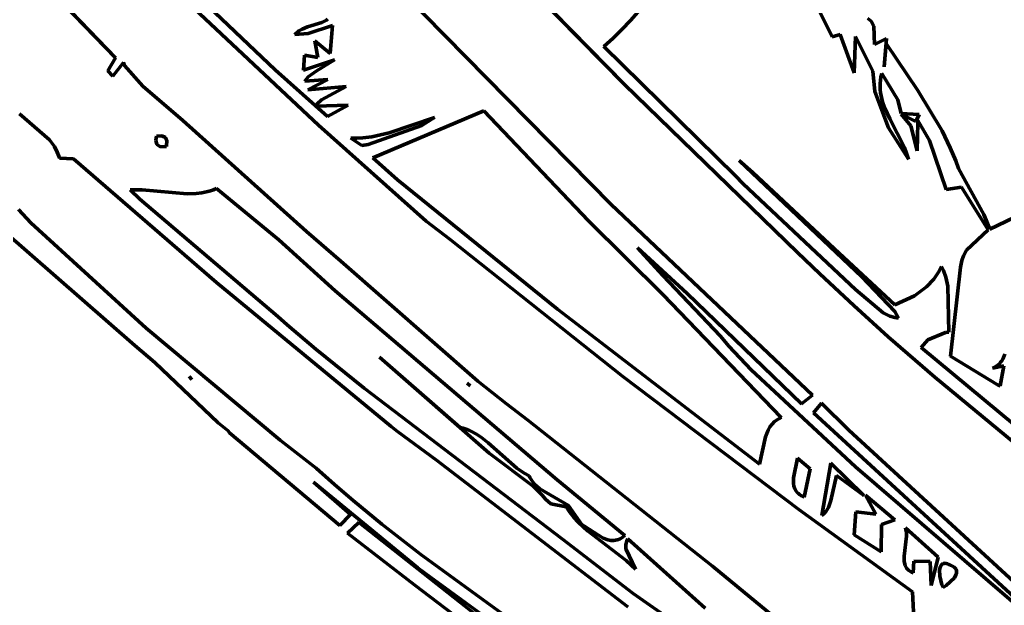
# Model space of a CAD drawing. Header units: millimetres. Extents: x 0 to 11, y 0 to 14.1.
# Drawn here: x 1.368 to 3.529, y 3.093 to 4.378 of the extents above; entities that cross this region are included whole.
import ezdxf

# ---------------------------------------------------------------- set-up
doc = ezdxf.new("R2010")
doc.units = ezdxf.units.MM
doc.layers.add('color#010101ff', color=7, linetype='CONTINUOUS', lineweight=100)
doc.layers.add('color#fefefeff', color=7, linetype='CONTINUOUS', lineweight=100)

msp = doc.modelspace()

# ---------------------------------------------------------------- linework, layer by layer
at = {"layer": 'color#010101ff'}
for p, q in [((1.1818, 4.7074), (1.5782, 4.2937)), ((2.695, 4.2357), (2.4333, 4.5023)), ((2.0233, 4.1465), (1.6932, 4.4569)), ((2.1811, 4.4649), (2.666, 3.9718)), ((1.7463, 4.4413), (1.9284, 4.2673)), ((2.7353, 4.4063), (2.7084, 4.3758)), ((3.1507, 4.34), (3.1241, 4.3947)), ((1.9993, 4.3618), (2.0312, 4.3717)), ((2.0312, 4.3717), (2.0379, 4.3749)), ((2.0379, 4.3749), (2.0409, 4.3768)), ((2.0409, 4.3768), (2.0436, 4.3789)), ((2.7084, 4.3758), (2.6895, 4.3562)), ((3.2293, 4.3806), (3.2363, 4.3744)), ((3.2363, 4.3744), (3.2428, 4.3632)), ((1.9718, 4.3449), (1.9744, 4.3479)), ((2.0011, 4.3471), (1.9718, 4.3449)), ((1.9744, 4.3479), (1.9773, 4.3506)), ((1.9773, 4.3506), (1.9805, 4.353)), ((1.9805, 4.353), (1.9875, 4.3571)), ((1.9875, 4.3571), (1.9993, 4.3618)), ((2.0543, 4.3653), (2.0011, 4.3471)), ((2.0496, 4.3038), (2.0543, 4.3653)), ((2.6895, 4.3562), (2.6701, 4.3372)), ((3.1689, 4.3454), (3.1507, 4.34)), ((3.1996, 4.2613), (3.1689, 4.3454)), ((3.2428, 4.3632), (3.2436, 4.3236)), ((2.0222, 4.2949), (2.0159, 4.3316)), ((2.0159, 4.3316), (2.0496, 4.3038)), ((2.6701, 4.3372), (2.6499, 4.3189)), ((3.2026, 4.341), (3.1996, 4.2613)), ((3.2406, 4.2648), (3.2026, 4.341)), ((3.2436, 4.3236), (3.2702, 4.3364)), ((3.2702, 4.3364), (3.2651, 4.2745)), ((3.2651, 4.2745), (3.2699, 4.3255)), ((3.2699, 4.3255), (3.3392, 4.2223)), ((2.6499, 4.3189), (2.9383, 4.0361)), ((1.5782, 4.2937), (1.561, 4.2652)), ((1.5722, 4.254), (1.5955, 4.284)), ((1.5955, 4.284), (1.5975, 4.277)), ((1.9907, 4.2672), (1.9929, 4.3002)), ((2.0584, 4.2896), (1.9907, 4.2672)), ((1.9929, 4.3002), (2.0222, 4.2949)), ((2.0182, 4.2651), (2.0584, 4.2896)), ((1.561, 4.2652), (1.5722, 4.254)), ((1.5975, 4.277), (1.6378, 4.2318)), ((1.9284, 4.2673), (2.0432, 4.1649)), ((2.0006, 4.2521), (2.0182, 4.2651)), ((3.2446, 4.2199), (3.2406, 4.2648)), ((3.2598, 4.2593), (3.2581, 4.2521)), ((3.295, 4.2019), (3.2598, 4.2593)), ((2.0438, 4.2468), (1.9938, 4.2428)), ((1.9938, 4.2428), (1.9953, 4.2453)), ((1.9953, 4.2453), (2.0006, 4.2521)), ((2, 4.2241), (2.0438, 4.2468)), ((3.0747, 3.8671), (2.695, 4.2357)), ((3.2564, 4.2379), (3.2562, 4.231)), ((3.257, 4.245), (3.2564, 4.2379)), ((3.2581, 4.2521), (3.257, 4.245)), ((1.6378, 4.2318), (1.7257, 4.1562)), ((2.0841, 4.2311), (2, 4.2241)), ((2.0305, 4.202), (2.0841, 4.2311)), ((3.2747, 4.1401), (3.2446, 4.2199)), ((3.2562, 4.231), (3.2565, 4.2242)), ((3.2565, 4.2242), (3.2573, 4.2175)), ((3.2573, 4.2175), (3.2584, 4.2109)), ((3.3392, 4.2223), (3.3923, 4.1336)), ((2.0203, 4.1924), (2.0305, 4.202)), ((3.2584, 4.2109), (3.2599, 4.2043)), ((3.2599, 4.2043), (3.2617, 4.1978)), ((3.2617, 4.1978), (3.2661, 4.185)), ((3.3024, 4.1721), (3.295, 4.2019)), ((1.4332, 4.1137), (1.3676, 4.171)), ((2.0169, 4.1877), (2.0203, 4.1924)), ((2.0889, 4.1899), (2.0169, 4.1877)), ((2.0432, 4.1649), (2.0889, 4.1899)), ((2.3863, 4.1775), (2.1426, 4.0742)), ((2.6165, 3.936), (2.3863, 4.1775)), ((3.2661, 4.185), (3.2776, 4.1599)), ((3.3419, 4.1697), (3.3024, 4.1721)), ((1.7257, 4.1562), (1.997, 3.9132)), ((2.2783, 4.1627), (2.1785, 4.1297)), ((2.2504, 4.1458), (2.2783, 4.1627)), ((3.2776, 4.1599), (3.3096, 4.0974)), ((3.3235, 4.1451), (3.3027, 4.1702)), ((3.3027, 4.1702), (3.3348, 4.1543)), ((3.3348, 4.1543), (3.3419, 4.1697)), ((3.3392, 4.1512), (3.3379, 4.0902)), ((3.3393, 4.1568), (3.3392, 4.1512)), ((3.3647, 4.1125), (3.3393, 4.1568)), ((2.2601, 3.9359), (2.0233, 4.1465)), ((2.1324, 4.104), (2.2504, 4.1458)), ((2.1785, 4.1297), (2.1405, 4.1205)), ((3.3183, 4.0713), (3.2747, 4.1401)), ((3.3379, 4.0902), (3.3235, 4.1451)), ((3.3923, 4.1336), (3.4104, 4.0964)), ((1.4439, 4.0992), (1.4332, 4.1137)), ((1.6682, 4.122), (1.6668, 4.1133)), ((1.6668, 4.1133), (1.6689, 4.1036)), ((1.6801, 4.1227), (1.6682, 4.122)), ((1.6877, 4.1195), (1.6801, 4.1227)), ((1.6911, 4.1122), (1.6877, 4.1195)), ((1.6903, 4.1011), (1.6911, 4.1122)), ((2.0945, 4.1177), (2.1188, 4.1015)), ((2.1079, 4.1174), (2.0945, 4.1177)), ((2.121, 4.1181), (2.1079, 4.1174)), ((2.1405, 4.1205), (2.121, 4.1181)), ((3.4011, 4.005), (3.3647, 4.1125)), ((1.4504, 4.0871), (1.4439, 4.0992)), ((1.4538, 4.0784), (1.4504, 4.0871)), ((1.6689, 4.1036), (1.6766, 4.0988)), ((1.6766, 4.0988), (1.6898, 4.0991)), ((1.6898, 4.0991), (1.6903, 4.1011)), ((2.1188, 4.1015), (2.1324, 4.104)), ((3.3096, 4.0974), (3.3145, 4.0845)), ((3.3145, 4.0845), (3.3183, 4.0713)), ((3.4104, 4.0964), (3.4224, 4.0676)), ((1.4552, 4.0739), (1.4538, 4.0784)), ((1.486, 4.0721), (1.4552, 4.0739)), ((1.7999, 3.801), (1.486, 4.0721)), ((2.1426, 4.0742), (2.1971, 4.0266)), ((3.2164, 3.8136), (2.947, 4.0684)), ((2.947, 4.0684), (2.9768, 4.0427)), ((3.4224, 4.0676), (3.4285, 4.0513)), ((2.9768, 4.0427), (3.156, 3.8748)), ((3.4285, 4.0513), (3.4838, 3.9499)), ((2.1971, 4.0266), (2.5485, 3.7421)), ((2.9383, 4.0361), (2.9555, 4.0177)), ((1.6367, 4.0042), (1.6105, 4.0041)), ((1.6105, 4.0041), (1.6318, 3.9837)), ((1.7353, 3.9958), (1.6367, 4.0042)), ((1.7677, 3.998), (1.7548, 3.9965)), ((1.7805, 4.0006), (1.7677, 3.998)), ((1.7869, 4.0024), (1.7805, 4.0006)), ((1.7932, 4.0045), (1.7869, 4.0024)), ((1.7995, 4.0069), (1.7932, 4.0045)), ((1.9366, 3.8948), (1.7995, 4.0069)), ((2.9555, 4.0177), (3.202, 3.7854)), ((3.4346, 4.0101), (3.4011, 4.005)), ((3.4935, 3.9169), (3.4346, 4.0101)), ((3.4973, 3.9178), (3.6894, 4.0117)), ((1.6318, 3.9837), (1.9347, 3.7261)), ((1.7548, 3.9965), (1.7353, 3.9958)), ((1.3653, 3.9608), (1.3923, 3.9318)), ((2.666, 3.9718), (3.1082, 3.5536)), ((2.3125, 3.8956), (2.2601, 3.9359)), ((2.7794, 3.7749), (2.6165, 3.936)), ((3.4838, 3.9499), (3.4973, 3.9178)), ((1.6206, 3.663), (1.3314, 3.9152)), ((1.3923, 3.9318), (1.6453, 3.701)), ((1.997, 3.9132), (2.0724, 3.8477)), ((3.4461, 3.8719), (3.4935, 3.9169)), ((2.0605, 3.783), (1.9366, 3.8948)), ((2.6916, 3.5947), (2.3125, 3.8956)), ((2.8325, 3.7768), (2.7238, 3.8771)), ((2.7238, 3.8771), (2.7797, 3.8164)), ((3.156, 3.8748), (3.2889, 3.7519)), ((3.439, 3.8594), (3.4461, 3.8719)), ((2.0724, 3.8477), (2.3731, 3.5842)), ((3.1237, 3.8199), (3.0747, 3.8671)), ((3.4332, 3.8383), (3.4353, 3.8493)), ((3.4353, 3.8493), (3.439, 3.8594)), ((3.3848, 3.8236), (3.3912, 3.8364)), ((3.3912, 3.8364), (3.3956, 3.827)), ((3.3956, 3.827), (3.4007, 3.8127)), ((3.4107, 3.6393), (3.4328, 3.8344)), ((3.4328, 3.8344), (3.4332, 3.8383)), ((2.7797, 3.8164), (2.9057, 3.683)), ((3.1983, 3.7503), (3.1237, 3.8199)), ((3.2888, 3.7376), (3.2164, 3.8136)), ((3.358, 3.7914), (3.3741, 3.8082)), ((3.3741, 3.8082), (3.3848, 3.8236)), ((3.4007, 3.8127), (3.4052, 3.7931)), ((2.1831, 3.4846), (1.7999, 3.801)), ((2.5472, 3.3682), (2.0605, 3.783)), ((3.202, 3.7854), (3.2631, 3.7341)), ((3.3314, 3.772), (3.358, 3.7914)), ((3.4052, 3.7931), (3.4072, 3.692)), ((3.0392, 3.5044), (2.7794, 3.7749)), ((3.0835, 3.5346), (2.8325, 3.7768)), ((3.2889, 3.7519), (3.3314, 3.772)), ((2.5485, 3.7421), (2.9914, 3.4023)), ((3.274, 3.682), (3.1983, 3.7503)), ((1.9347, 3.7261), (1.9552, 3.708)), ((3.2631, 3.7341), (3.2773, 3.7273)), ((3.2773, 3.7273), (3.2888, 3.7239)), ((3.297, 3.7226), (3.2888, 3.7376)), ((3.2888, 3.7239), (3.297, 3.7226)), ((1.6453, 3.701), (1.9392, 3.4549)), ((1.9552, 3.708), (2.0177, 3.6548)), ((2.9057, 3.683), (2.9243, 3.6614)), ((3.3767, 3.5929), (3.274, 3.682)), ((3.361, 3.6754), (3.3462, 3.6581)), ((3.3995, 3.691), (3.361, 3.6754)), ((3.4072, 3.692), (3.3995, 3.691)), ((1.6644, 3.6257), (1.6206, 3.663)), ((2.0177, 3.6548), (2.124, 3.5689)), ((2.9243, 3.6614), (2.973, 3.6095)), ((3.3462, 3.6581), (3.6351, 3.4185)), ((2.3979, 3.4265), (2.1574, 3.6373)), ((2.1574, 3.6373), (2.3349, 3.483)), ((3.5153, 3.5757), (3.4107, 3.6393)), ((3.5254, 3.6325), (3.5233, 3.629)), ((3.5272, 3.6361), (3.5254, 3.6325)), ((3.5301, 3.6438), (3.5272, 3.6361)), ((1.8032, 3.4932), (1.6644, 3.6257)), ((2.973, 3.6095), (3.2022, 3.3962)), ((3.503, 3.6132), (3.5276, 3.6182)), ((3.5073, 3.6152), (3.503, 3.6132)), ((3.5113, 3.6175), (3.5073, 3.6152)), ((3.5148, 3.62), (3.5113, 3.6175)), ((3.518, 3.6228), (3.5148, 3.62)), ((3.5208, 3.6258), (3.518, 3.6228)), ((3.5276, 3.6182), (3.5195, 3.5743)), ((3.5233, 3.629), (3.5208, 3.6258)), ((1.7396, 3.5947), (1.7453, 3.5883)), ((1.7453, 3.5883), (1.7396, 3.5947)), ((3.0779, 3.303), (2.6916, 3.5947)), ((3.6126, 3.398), (3.3767, 3.5929)), ((2.124, 3.5689), (2.5589, 3.2375)), ((2.3501, 3.5802), (2.3565, 3.5744)), ((2.3565, 3.5744), (2.3501, 3.5802)), ((2.3731, 3.5842), (2.436, 3.5349)), ((3.5195, 3.5743), (3.5153, 3.5757)), ((3.1082, 3.5536), (3.0835, 3.5346)), ((2.436, 3.5349), (2.4832, 3.4986)), ((3.1098, 3.5153), (3.1278, 3.5364)), ((3.1278, 3.5364), (3.1879, 3.4769)), ((3.0313, 3.5004), (3.0351, 3.5025)), ((3.0351, 3.5025), (3.0392, 3.5044)), ((3.7778, 2.9013), (3.1098, 3.5153)), ((1.8256, 3.4751), (1.8032, 3.4932)), ((2.1973, 3.4739), (2.1831, 3.4846)), ((2.3349, 3.483), (2.3413, 3.4813)), ((2.3413, 3.4813), (2.3475, 3.4791)), ((2.4832, 3.4986), (2.8884, 3.1785)), ((3.0105, 3.4771), (3.0143, 3.4839)), ((3.0143, 3.4839), (3.019, 3.49)), ((3.019, 3.49), (3.0246, 3.4956)), ((3.0246, 3.4956), (3.0278, 3.4981)), ((3.0278, 3.4981), (3.0313, 3.5004)), ((1.8286, 3.4709), (1.8256, 3.4751)), ((2.0703, 3.2675), (1.8286, 3.4709)), ((2.2827, 3.4114), (2.1973, 3.4739)), ((2.3475, 3.4791), (2.3535, 3.4767)), ((2.3535, 3.4767), (2.3593, 3.4741)), ((2.3593, 3.4741), (2.3705, 3.4679)), ((2.3705, 3.4679), (2.3811, 3.461)), ((2.3811, 3.461), (2.3962, 3.4493)), ((2.9914, 3.4023), (3.0048, 3.4623)), ((3.0048, 3.4623), (3.0105, 3.4771)), ((3.1879, 3.4769), (3.577, 3.1193)), ((1.9392, 3.4549), (2.0184, 3.3938)), ((2.3962, 3.4493), (2.459, 3.3937)), ((2.4956, 3.3534), (2.3979, 3.4265)), ((3.0749, 3.4157), (3.0659, 3.3725)), ((3.1029, 3.3921), (3.0749, 3.4157)), ((2.0184, 3.3938), (2.0589, 3.3578)), ((2.7029, 3.0894), (2.2827, 3.4114)), ((2.459, 3.3937), (2.4748, 3.3828)), ((3.1479, 3.4044), (3.1283, 3.29)), ((3.2205, 3.3336), (3.1479, 3.4044)), ((3.2022, 3.3962), (3.7778, 2.9013)), ((2.4748, 3.3828), (2.486, 3.3766)), ((2.486, 3.3766), (2.4877, 3.373)), ((2.4877, 3.373), (2.4916, 3.3664)), ((3.0659, 3.3725), (3.0659, 3.3598)), ((3.0896, 3.3302), (3.1029, 3.3921)), ((3.1484, 3.3224), (3.1604, 3.3774)), ((3.1604, 3.3774), (3.2205, 3.3336)), ((2.242, 3.1748), (2.0125, 3.3631)), ((2.0125, 3.3631), (2.0937, 3.2915)), ((2.0589, 3.3578), (2.1, 3.3225)), ((2.4916, 3.3664), (2.4986, 3.3577)), ((2.5151, 3.3338), (2.4956, 3.3534)), ((2.4986, 3.3577), (2.5097, 3.3479)), ((2.6958, 3.2457), (2.5472, 3.3682)), ((3.0659, 3.3598), (3.0671, 3.3538)), ((3.0671, 3.3538), (3.0692, 3.3481)), ((2.5097, 3.3479), (2.5722, 3.3113)), ((2.5221, 3.3252), (2.5151, 3.3338)), ((3.0692, 3.3481), (3.0724, 3.3429)), ((3.0724, 3.3429), (3.0744, 3.3404)), ((3.0744, 3.3404), (3.0768, 3.3381)), ((3.0768, 3.3381), (3.0794, 3.3359)), ((3.0794, 3.3359), (3.0824, 3.3338)), ((3.0824, 3.3338), (3.0858, 3.3319)), ((3.0858, 3.3319), (3.0896, 3.3302)), ((3.2244, 3.3341), (3.2469, 3.2924)), ((3.2883, 3.28), (3.2244, 3.3341)), ((2.1, 3.3225), (2.1627, 3.2708)), ((2.5338, 3.3155), (2.5221, 3.3252)), ((2.5672, 3.3084), (2.5338, 3.3155)), ((2.5751, 3.2965), (2.5672, 3.3084)), ((2.5722, 3.3113), (2.6016, 3.2701)), ((3.1378, 3.2991), (3.1429, 3.3072)), ((3.1429, 3.3072), (3.1484, 3.3224)), ((2.0937, 3.2915), (2.0703, 3.2675)), ((2.5839, 3.2854), (2.5751, 3.2965)), ((2.5934, 3.275), (2.5839, 3.2854)), ((3.3274, 3.1223), (3.0779, 3.303)), ((3.1283, 3.29), (3.1335, 3.2943)), ((3.1335, 3.2943), (3.1378, 3.2991)), ((3.203, 3.2978), (3.1992, 3.2475)), ((3.2469, 3.2924), (3.203, 3.2978)), ((2.0875, 3.2512), (2.1119, 3.2744)), ((2.1119, 3.2744), (2.3721, 3.0693)), ((2.1627, 3.2708), (2.2479, 3.204)), ((2.614, 3.2559), (2.5934, 3.275)), ((2.6016, 3.2701), (2.6073, 3.2662)), ((2.6073, 3.2662), (2.6484, 3.2398)), ((3.2583, 3.2097), (3.259, 3.27)), ((3.259, 3.27), (3.2883, 3.28)), ((2.2349, 3.1368), (2.0875, 3.2512)), ((2.6989, 3.1912), (2.614, 3.2559)), ((2.6891, 3.2407), (2.6924, 3.2429)), ((2.6924, 3.2429), (2.6958, 3.2457)), ((3.1992, 3.2475), (3.2583, 3.2097)), ((3.314, 3.2446), (3.3089, 3.2007)), ((3.312, 3.2624), (3.3129, 3.2591)), ((3.3835, 3.1983), (3.312, 3.2624)), ((3.3129, 3.2591), (3.3139, 3.2521)), ((3.3139, 3.2521), (3.314, 3.2446)), ((2.5589, 3.2375), (2.7143, 3.1187)), ((2.6484, 3.2398), (2.6585, 3.2363)), ((2.6585, 3.2363), (2.6653, 3.2351)), ((2.6653, 3.2351), (2.6721, 3.235)), ((2.6721, 3.235), (2.6755, 3.2354)), ((2.6755, 3.2354), (2.6789, 3.2362)), ((2.6789, 3.2362), (2.6823, 3.2373)), ((2.6823, 3.2373), (2.6857, 3.2388)), ((2.6857, 3.2388), (2.6891, 3.2407)), ((2.7001, 3.2331), (2.6982, 3.2258)), ((2.6982, 3.2258), (2.6982, 3.2162)), ((2.7023, 3.2382), (2.7001, 3.2331)), ((2.8722, 3.0861), (2.7023, 3.2382)), ((2.2479, 3.204), (2.6428, 2.9178)), ((2.6982, 3.2162), (2.7196, 3.1719)), ((3.3089, 3.2007), (3.309, 3.1897)), ((2.7196, 3.1719), (2.6989, 3.1912)), ((2.8884, 3.1785), (3.2305, 2.8972)), ((3.309, 3.1897), (3.3102, 3.183)), ((3.3102, 3.183), (3.3112, 3.1799)), ((3.3112, 3.1799), (3.3125, 3.1769)), ((3.3125, 3.1769), (3.3142, 3.1742)), ((3.3287, 3.164), (3.3306, 3.1898)), ((3.3306, 3.1898), (3.3663, 3.1884)), ((3.3663, 3.1884), (3.368, 3.1364)), ((3.368, 3.1364), (3.3835, 3.1983)), ((3.3894, 3.1792), (3.3878, 3.1752)), ((3.3904, 3.1809), (3.3894, 3.1792)), ((3.3917, 3.1823), (3.3904, 3.1809)), ((3.3932, 3.1834), (3.3917, 3.1823)), ((3.3949, 3.1842), (3.3932, 3.1834)), ((3.3969, 3.1846), (3.3949, 3.1842)), ((3.3991, 3.1847), (3.3969, 3.1846)), ((3.4015, 3.1843), (3.3991, 3.1847)), ((3.4043, 3.1836), (3.4015, 3.1843)), ((3.4072, 3.1824), (3.4043, 3.1836)), ((3.4105, 3.1807), (3.4072, 3.1824)), ((3.4138, 3.1792), (3.4105, 3.1807)), ((3.4165, 3.1777), (3.4138, 3.1792)), ((3.4189, 3.1761), (3.4165, 3.1777)), ((2.2696, 3.1544), (2.242, 3.1748)), ((3.3142, 3.1742), (3.3162, 3.1717)), ((3.3162, 3.1717), (3.3187, 3.1694)), ((3.3187, 3.1694), (3.3215, 3.1673)), ((3.3215, 3.1673), (3.3249, 3.1655)), ((3.3249, 3.1655), (3.3287, 3.164)), ((3.3878, 3.1752), (3.3869, 3.1704)), ((3.3869, 3.1704), (3.3872, 3.1564)), ((3.3872, 3.1564), (3.3918, 3.1373)), ((3.4207, 3.1744), (3.4189, 3.1761)), ((3.4193, 3.1532), (3.4228, 3.1592)), ((3.4222, 3.1727), (3.4207, 3.1744)), ((3.4233, 3.1709), (3.4222, 3.1727)), ((3.4228, 3.1592), (3.4241, 3.1632)), ((3.424, 3.169), (3.4233, 3.1709)), ((3.4243, 3.1671), (3.424, 3.169)), ((3.4241, 3.1632), (3.4243, 3.1671)), ((2.6241, 2.8424), (2.2349, 3.1368)), ((2.6389, 2.8856), (2.2696, 3.1544)), ((3.3918, 3.1373), (3.3945, 3.1313)), ((3.3945, 3.1313), (3.4009, 3.1358)), ((3.4009, 3.1358), (3.4193, 3.1532)), ((2.7143, 3.1187), (2.8042, 3.0554)), ((3.3436, 2.8133), (3.3274, 3.1223))]:
    msp.add_line(p, q, dxfattribs=at)
at = {"layer": 'color#fefefeff'}
for p, q in [((1.5782, 4.2937), (1.1818, 4.7074)), ((2.4333, 4.5023), (2.695, 4.2357)), ((1.6932, 4.4569), (2.0233, 4.1465)), ((2.666, 3.9718), (2.1811, 4.4649)), ((1.9284, 4.2673), (1.7463, 4.4413)), ((2.7084, 4.3758), (2.7353, 4.4063)), ((3.1241, 4.3947), (3.1507, 4.34)), ((2.0312, 4.3717), (1.9993, 4.3618)), ((2.0379, 4.3749), (2.0312, 4.3717)), ((2.0409, 4.3768), (2.0379, 4.3749)), ((2.0436, 4.3789), (2.0409, 4.3768)), ((2.6895, 4.3562), (2.7084, 4.3758)), ((3.2363, 4.3744), (3.2293, 4.3806)), ((3.2428, 4.3632), (3.2363, 4.3744)), ((1.9744, 4.3479), (1.9718, 4.3449)), ((1.9718, 4.3449), (2.0011, 4.3471)), ((1.9773, 4.3506), (1.9744, 4.3479)), ((1.9805, 4.353), (1.9773, 4.3506)), ((1.9875, 4.3571), (1.9805, 4.353)), ((1.9993, 4.3618), (1.9875, 4.3571)), ((2.0011, 4.3471), (2.0543, 4.3653)), ((2.0543, 4.3653), (2.0496, 4.3038)), ((2.6701, 4.3372), (2.6895, 4.3562)), ((3.1507, 4.34), (3.1689, 4.3454)), ((3.1689, 4.3454), (3.1996, 4.2613)), ((3.2436, 4.3236), (3.2428, 4.3632)), ((2.0496, 4.3038), (2.0159, 4.3316)), ((2.0159, 4.3316), (2.0222, 4.2949)), ((2.6499, 4.3189), (2.6701, 4.3372)), ((3.1996, 4.2613), (3.2026, 4.341)), ((3.2026, 4.341), (3.2406, 4.2648)), ((3.2702, 4.3364), (3.2436, 4.3236)), ((3.2651, 4.2745), (3.2702, 4.3364)), ((3.2699, 4.3255), (3.2651, 4.2745)), ((3.3392, 4.2223), (3.2699, 4.3255)), ((2.9383, 4.0361), (2.6499, 4.3189)), ((1.561, 4.2652), (1.5782, 4.2937)), ((1.5955, 4.284), (1.5722, 4.254)), ((1.5975, 4.277), (1.5955, 4.284)), ((1.9929, 4.3002), (1.9907, 4.2672)), ((1.9907, 4.2672), (2.0584, 4.2896)), ((2.0222, 4.2949), (1.9929, 4.3002)), ((2.0584, 4.2896), (2.0182, 4.2651)), ((1.5722, 4.254), (1.561, 4.2652)), ((1.6378, 4.2318), (1.5975, 4.277)), ((2.0432, 4.1649), (1.9284, 4.2673)), ((2.0182, 4.2651), (2.0006, 4.2521)), ((3.2406, 4.2648), (3.2446, 4.2199)), ((3.2581, 4.2521), (3.2598, 4.2593)), ((3.2598, 4.2593), (3.295, 4.2019)), ((1.9938, 4.2428), (2.0438, 4.2468)), ((1.9953, 4.2453), (1.9938, 4.2428)), ((2.0006, 4.2521), (1.9953, 4.2453)), ((2.0438, 4.2468), (2, 4.2241)), ((2.695, 4.2357), (3.0747, 3.8671)), ((3.2562, 4.231), (3.2564, 4.2379)), ((3.2564, 4.2379), (3.257, 4.245)), ((3.257, 4.245), (3.2581, 4.2521)), ((1.7257, 4.1562), (1.6378, 4.2318)), ((2, 4.2241), (2.0841, 4.2311)), ((2.0841, 4.2311), (2.0305, 4.202)), ((3.2446, 4.2199), (3.2747, 4.1401)), ((3.2565, 4.2242), (3.2562, 4.231)), ((3.2573, 4.2175), (3.2565, 4.2242)), ((3.2584, 4.2109), (3.2573, 4.2175)), ((3.3923, 4.1336), (3.3392, 4.2223)), ((2.0305, 4.202), (2.0203, 4.1924)), ((3.2599, 4.2043), (3.2584, 4.2109)), ((3.2617, 4.1978), (3.2599, 4.2043)), ((3.2661, 4.185), (3.2617, 4.1978)), ((3.295, 4.2019), (3.3024, 4.1721)), ((1.3676, 4.171), (1.4332, 4.1137)), ((2.0203, 4.1924), (2.0169, 4.1877)), ((2.0169, 4.1877), (2.0889, 4.1899)), ((2.0889, 4.1899), (2.0432, 4.1649)), ((2.1426, 4.0742), (2.3863, 4.1775)), ((2.3863, 4.1775), (2.6165, 3.936)), ((3.2776, 4.1599), (3.2661, 4.185)), ((3.3024, 4.1721), (3.3419, 4.1697)), ((1.997, 3.9132), (1.7257, 4.1562)), ((2.1785, 4.1297), (2.2783, 4.1627)), ((2.2783, 4.1627), (2.2504, 4.1458)), ((3.3096, 4.0974), (3.2776, 4.1599)), ((3.3348, 4.1543), (3.3027, 4.1702)), ((3.3027, 4.1702), (3.3235, 4.1451)), ((3.3419, 4.1697), (3.3348, 4.1543)), ((3.3379, 4.0902), (3.3392, 4.1512)), ((3.3392, 4.1512), (3.3393, 4.1568)), ((3.3393, 4.1568), (3.3647, 4.1125)), ((2.0233, 4.1465), (2.2601, 3.9359)), ((2.2504, 4.1458), (2.1324, 4.104)), ((2.1405, 4.1205), (2.1785, 4.1297)), ((3.2747, 4.1401), (3.3183, 4.0713)), ((3.3235, 4.1451), (3.3379, 4.0902)), ((3.4104, 4.0964), (3.3923, 4.1336)), ((1.4332, 4.1137), (1.4439, 4.0992)), ((1.6668, 4.1133), (1.6682, 4.122)), ((1.6689, 4.1036), (1.6668, 4.1133)), ((1.6682, 4.122), (1.6801, 4.1227)), ((1.6801, 4.1227), (1.6877, 4.1195)), ((1.6877, 4.1195), (1.6911, 4.1122)), ((1.6911, 4.1122), (1.6903, 4.1011)), ((2.0945, 4.1177), (2.1079, 4.1174)), ((2.1188, 4.1015), (2.0945, 4.1177)), ((2.1079, 4.1174), (2.121, 4.1181)), ((2.121, 4.1181), (2.1405, 4.1205)), ((3.3647, 4.1125), (3.4011, 4.005)), ((1.4439, 4.0992), (1.4504, 4.0871)), ((1.4504, 4.0871), (1.4538, 4.0784)), ((1.6766, 4.0988), (1.6689, 4.1036)), ((1.6898, 4.0991), (1.6766, 4.0988)), ((1.6903, 4.1011), (1.6898, 4.0991)), ((2.1324, 4.104), (2.1188, 4.1015)), ((3.3145, 4.0845), (3.3096, 4.0974)), ((3.3183, 4.0713), (3.3145, 4.0845)), ((3.4224, 4.0676), (3.4104, 4.0964)), ((1.4538, 4.0784), (1.4552, 4.0739)), ((1.4552, 4.0739), (1.486, 4.0721)), ((1.486, 4.0721), (1.7999, 3.801)), ((2.1971, 4.0266), (2.1426, 4.0742)), ((2.9768, 4.0427), (2.947, 4.0684)), ((2.947, 4.0684), (3.2164, 3.8136)), ((3.4285, 4.0513), (3.4224, 4.0676)), ((3.156, 3.8748), (2.9768, 4.0427)), ((3.4838, 3.9499), (3.4285, 4.0513)), ((2.5485, 3.7421), (2.1971, 4.0266)), ((2.9555, 4.0177), (2.9383, 4.0361)), ((1.6105, 4.0041), (1.6367, 4.0042)), ((1.6318, 3.9837), (1.6105, 4.0041)), ((1.6367, 4.0042), (1.7353, 3.9958)), ((1.7548, 3.9965), (1.7677, 3.998)), ((1.7677, 3.998), (1.7805, 4.0006)), ((1.7805, 4.0006), (1.7869, 4.0024)), ((1.7869, 4.0024), (1.7932, 4.0045)), ((1.7932, 4.0045), (1.7995, 4.0069)), ((1.7995, 4.0069), (1.9366, 3.8948)), ((3.202, 3.7854), (2.9555, 4.0177)), ((3.4011, 4.005), (3.4346, 4.0101)), ((3.4346, 4.0101), (3.4935, 3.9169)), ((3.6894, 4.0117), (3.4973, 3.9178)), ((1.9347, 3.7261), (1.6318, 3.9837)), ((1.7353, 3.9958), (1.7548, 3.9965)), ((1.3923, 3.9318), (1.3653, 3.9608)), ((3.1082, 3.5536), (2.666, 3.9718)), ((2.2601, 3.9359), (2.3125, 3.8956)), ((2.6165, 3.936), (2.7794, 3.7749)), ((3.4973, 3.9178), (3.4838, 3.9499)), ((1.3314, 3.9152), (1.6206, 3.663)), ((1.6453, 3.701), (1.3923, 3.9318)), ((2.0724, 3.8477), (1.997, 3.9132)), ((3.4935, 3.9169), (3.4461, 3.8719)), ((1.9366, 3.8948), (2.0605, 3.783)), ((2.3125, 3.8956), (2.6916, 3.5947)), ((2.7797, 3.8164), (2.7238, 3.8771)), ((2.7238, 3.8771), (2.8325, 3.7768)), ((3.2889, 3.7519), (3.156, 3.8748)), ((3.4461, 3.8719), (3.439, 3.8594)), ((2.3731, 3.5842), (2.0724, 3.8477)), ((3.0747, 3.8671), (3.1237, 3.8199)), ((3.4353, 3.8493), (3.4332, 3.8383)), ((3.439, 3.8594), (3.4353, 3.8493)), ((3.3912, 3.8364), (3.3848, 3.8236)), ((3.3956, 3.827), (3.3912, 3.8364)), ((3.4007, 3.8127), (3.3956, 3.827)), ((3.4328, 3.8344), (3.4107, 3.6393)), ((3.4332, 3.8383), (3.4328, 3.8344)), ((2.9057, 3.683), (2.7797, 3.8164)), ((3.1237, 3.8199), (3.1983, 3.7503)), ((3.2164, 3.8136), (3.2888, 3.7376)), ((3.3741, 3.8082), (3.358, 3.7914)), ((3.3848, 3.8236), (3.3741, 3.8082)), ((3.4052, 3.7931), (3.4007, 3.8127)), ((1.7999, 3.801), (2.1831, 3.4846)), ((2.0605, 3.783), (2.5472, 3.3682)), ((3.2631, 3.7341), (3.202, 3.7854)), ((3.358, 3.7914), (3.3314, 3.772)), ((3.4072, 3.692), (3.4052, 3.7931)), ((2.7794, 3.7749), (3.0392, 3.5044)), ((2.8325, 3.7768), (3.0835, 3.5346)), ((3.3314, 3.772), (3.2889, 3.7519)), ((2.9914, 3.4023), (2.5485, 3.7421)), ((3.1983, 3.7503), (3.274, 3.682)), ((1.9552, 3.708), (1.9347, 3.7261)), ((3.2773, 3.7273), (3.2631, 3.7341)), ((3.2888, 3.7239), (3.2773, 3.7273)), ((3.2888, 3.7376), (3.297, 3.7226)), ((3.297, 3.7226), (3.2888, 3.7239)), ((1.9392, 3.4549), (1.6453, 3.701)), ((2.0177, 3.6548), (1.9552, 3.708)), ((2.9243, 3.6614), (2.9057, 3.683)), ((3.274, 3.682), (3.3767, 3.5929)), ((3.3462, 3.6581), (3.361, 3.6754)), ((3.361, 3.6754), (3.3995, 3.691)), ((3.3995, 3.691), (3.4072, 3.692)), ((1.6206, 3.663), (1.6644, 3.6257)), ((2.124, 3.5689), (2.0177, 3.6548)), ((2.973, 3.6095), (2.9243, 3.6614)), ((3.6351, 3.4185), (3.3462, 3.6581)), ((2.3349, 3.483), (2.1574, 3.6373)), ((2.1574, 3.6373), (2.3979, 3.4265)), ((3.4107, 3.6393), (3.5153, 3.5757)), ((3.5233, 3.629), (3.5254, 3.6325)), ((3.5254, 3.6325), (3.5272, 3.6361)), ((3.5272, 3.6361), (3.5301, 3.6438)), ((1.6644, 3.6257), (1.8032, 3.4932)), ((3.2022, 3.3962), (2.973, 3.6095)), ((3.5276, 3.6182), (3.503, 3.6132)), ((3.503, 3.6132), (3.5073, 3.6152)), ((3.5073, 3.6152), (3.5113, 3.6175)), ((3.5113, 3.6175), (3.5148, 3.62)), ((3.5148, 3.62), (3.518, 3.6228)), ((3.518, 3.6228), (3.5208, 3.6258)), ((3.5195, 3.5743), (3.5276, 3.6182)), ((3.5208, 3.6258), (3.5233, 3.629)), ((1.7396, 3.5947), (1.7453, 3.5883)), ((1.7453, 3.5883), (1.7396, 3.5947)), ((2.6916, 3.5947), (3.0779, 3.303)), ((3.3767, 3.5929), (3.6126, 3.398)), ((2.5589, 3.2375), (2.124, 3.5689)), ((2.3501, 3.5802), (2.3565, 3.5744)), ((2.3565, 3.5744), (2.3501, 3.5802)), ((2.436, 3.5349), (2.3731, 3.5842)), ((3.5153, 3.5757), (3.5195, 3.5743)), ((3.0835, 3.5346), (3.1082, 3.5536)), ((2.4832, 3.4986), (2.436, 3.5349)), ((3.1278, 3.5364), (3.1098, 3.5153)), ((3.1879, 3.4769), (3.1278, 3.5364)), ((3.0351, 3.5025), (3.0313, 3.5004)), ((3.0392, 3.5044), (3.0351, 3.5025)), ((3.1098, 3.5153), (3.7778, 2.9013)), ((1.8032, 3.4932), (1.8256, 3.4751)), ((2.1831, 3.4846), (2.1973, 3.4739)), ((2.3413, 3.4813), (2.3349, 3.483)), ((2.3475, 3.4791), (2.3413, 3.4813)), ((2.8884, 3.1785), (2.4832, 3.4986)), ((3.0143, 3.4839), (3.0105, 3.4771)), ((3.019, 3.49), (3.0143, 3.4839)), ((3.0246, 3.4956), (3.019, 3.49)), ((3.0278, 3.4981), (3.0246, 3.4956)), ((3.0313, 3.5004), (3.0278, 3.4981)), ((1.8256, 3.4751), (1.8286, 3.4709)), ((1.8286, 3.4709), (2.0703, 3.2675)), ((2.1973, 3.4739), (2.2827, 3.4114)), ((2.3535, 3.4767), (2.3475, 3.4791)), ((2.3593, 3.4741), (2.3535, 3.4767)), ((2.3705, 3.4679), (2.3593, 3.4741)), ((2.3811, 3.461), (2.3705, 3.4679)), ((2.3962, 3.4493), (2.3811, 3.461)), ((3.0048, 3.4623), (2.9914, 3.4023)), ((3.0105, 3.4771), (3.0048, 3.4623)), ((3.577, 3.1193), (3.1879, 3.4769)), ((2.0184, 3.3938), (1.9392, 3.4549)), ((2.459, 3.3937), (2.3962, 3.4493)), ((2.3979, 3.4265), (2.4956, 3.3534)), ((3.0659, 3.3725), (3.0749, 3.4157)), ((3.0749, 3.4157), (3.1029, 3.3921)), ((2.0589, 3.3578), (2.0184, 3.3938)), ((2.2827, 3.4114), (2.7029, 3.0894)), ((2.4748, 3.3828), (2.459, 3.3937)), ((3.1283, 3.29), (3.1479, 3.4044)), ((3.1479, 3.4044), (3.2205, 3.3336)), ((3.7778, 2.9013), (3.2022, 3.3962)), ((2.486, 3.3766), (2.4748, 3.3828)), ((2.4877, 3.373), (2.486, 3.3766)), ((2.4916, 3.3664), (2.4877, 3.373)), ((3.0659, 3.3598), (3.0659, 3.3725)), ((3.1029, 3.3921), (3.0896, 3.3302)), ((3.1604, 3.3774), (3.1484, 3.3224)), ((3.2205, 3.3336), (3.1604, 3.3774)), ((2.0937, 3.2915), (2.0125, 3.3631)), ((2.0125, 3.3631), (2.242, 3.1748)), ((2.1, 3.3225), (2.0589, 3.3578)), ((2.4986, 3.3577), (2.4916, 3.3664)), ((2.4956, 3.3534), (2.5151, 3.3338)), ((2.5097, 3.3479), (2.4986, 3.3577)), ((2.5472, 3.3682), (2.6958, 3.2457)), ((3.0671, 3.3538), (3.0659, 3.3598)), ((3.0692, 3.3481), (3.0671, 3.3538)), ((2.5722, 3.3113), (2.5097, 3.3479)), ((2.5151, 3.3338), (2.5221, 3.3252)), ((3.0724, 3.3429), (3.0692, 3.3481)), ((3.0744, 3.3404), (3.0724, 3.3429)), ((3.0768, 3.3381), (3.0744, 3.3404)), ((3.0794, 3.3359), (3.0768, 3.3381)), ((3.0824, 3.3338), (3.0794, 3.3359)), ((3.0858, 3.3319), (3.0824, 3.3338)), ((3.0896, 3.3302), (3.0858, 3.3319)), ((3.2244, 3.3341), (3.2883, 3.28)), ((3.2469, 3.2924), (3.2244, 3.3341)), ((2.1627, 3.2708), (2.1, 3.3225)), ((2.5221, 3.3252), (2.5338, 3.3155)), ((2.5338, 3.3155), (2.5672, 3.3084)), ((2.5672, 3.3084), (2.5751, 3.2965)), ((2.6016, 3.2701), (2.5722, 3.3113)), ((3.1429, 3.3072), (3.1378, 3.2991)), ((3.1484, 3.3224), (3.1429, 3.3072)), ((2.0703, 3.2675), (2.0937, 3.2915)), ((2.5751, 3.2965), (2.5839, 3.2854)), ((2.5839, 3.2854), (2.5934, 3.275)), ((3.0779, 3.303), (3.3274, 3.1223)), ((3.1335, 3.2943), (3.1283, 3.29)), ((3.1378, 3.2991), (3.1335, 3.2943)), ((3.1992, 3.2475), (3.203, 3.2978)), ((3.203, 3.2978), (3.2469, 3.2924)), ((2.1119, 3.2744), (2.0875, 3.2512)), ((2.3721, 3.0693), (2.1119, 3.2744)), ((2.2479, 3.204), (2.1627, 3.2708)), ((2.5934, 3.275), (2.614, 3.2559)), ((2.6073, 3.2662), (2.6016, 3.2701)), ((2.6484, 3.2398), (2.6073, 3.2662)), ((3.259, 3.27), (3.2583, 3.2097)), ((3.2883, 3.28), (3.259, 3.27)), ((2.0875, 3.2512), (2.2349, 3.1368)), ((2.614, 3.2559), (2.6989, 3.1912)), ((2.6924, 3.2429), (2.6891, 3.2407)), ((2.6958, 3.2457), (2.6924, 3.2429)), ((3.2583, 3.2097), (3.1992, 3.2475)), ((3.3089, 3.2007), (3.314, 3.2446)), ((3.312, 3.2624), (3.3835, 3.1983)), ((3.3129, 3.2591), (3.312, 3.2624)), ((3.3139, 3.2521), (3.3129, 3.2591)), ((3.314, 3.2446), (3.3139, 3.2521)), ((2.7143, 3.1187), (2.5589, 3.2375)), ((2.6585, 3.2363), (2.6484, 3.2398)), ((2.6653, 3.2351), (2.6585, 3.2363)), ((2.6721, 3.235), (2.6653, 3.2351)), ((2.6755, 3.2354), (2.6721, 3.235)), ((2.6789, 3.2362), (2.6755, 3.2354)), ((2.6823, 3.2373), (2.6789, 3.2362)), ((2.6857, 3.2388), (2.6823, 3.2373)), ((2.6891, 3.2407), (2.6857, 3.2388)), ((2.6982, 3.2258), (2.7001, 3.2331)), ((2.6982, 3.2162), (2.6982, 3.2258)), ((2.7001, 3.2331), (2.7023, 3.2382)), ((2.7023, 3.2382), (2.8722, 3.0861)), ((2.6428, 2.9178), (2.2479, 3.204)), ((2.7196, 3.1719), (2.6982, 3.2162)), ((3.309, 3.1897), (3.3089, 3.2007)), ((2.6989, 3.1912), (2.7196, 3.1719)), ((3.2305, 2.8972), (2.8884, 3.1785)), ((3.3102, 3.183), (3.309, 3.1897)), ((3.3112, 3.1799), (3.3102, 3.183)), ((3.3125, 3.1769), (3.3112, 3.1799)), ((3.3142, 3.1742), (3.3125, 3.1769)), ((3.3306, 3.1898), (3.3287, 3.164)), ((3.3663, 3.1884), (3.3306, 3.1898)), ((3.368, 3.1364), (3.3663, 3.1884)), ((3.3835, 3.1983), (3.368, 3.1364)), ((3.3878, 3.1752), (3.3894, 3.1792)), ((3.3894, 3.1792), (3.3904, 3.1809)), ((3.3904, 3.1809), (3.3917, 3.1823)), ((3.3917, 3.1823), (3.3932, 3.1834)), ((3.3932, 3.1834), (3.3949, 3.1842)), ((3.3949, 3.1842), (3.3969, 3.1846)), ((3.3969, 3.1846), (3.3991, 3.1847)), ((3.3991, 3.1847), (3.4015, 3.1843)), ((3.4015, 3.1843), (3.4043, 3.1836)), ((3.4043, 3.1836), (3.4072, 3.1824)), ((3.4072, 3.1824), (3.4105, 3.1807)), ((3.4105, 3.1807), (3.4138, 3.1792)), ((3.4138, 3.1792), (3.4165, 3.1777)), ((3.4165, 3.1777), (3.4189, 3.1761)), ((2.242, 3.1748), (2.2696, 3.1544)), ((3.3162, 3.1717), (3.3142, 3.1742)), ((3.3187, 3.1694), (3.3162, 3.1717)), ((3.3215, 3.1673), (3.3187, 3.1694)), ((3.3249, 3.1655), (3.3215, 3.1673)), ((3.3287, 3.164), (3.3249, 3.1655)), ((3.3869, 3.1704), (3.3878, 3.1752)), ((3.3872, 3.1564), (3.3869, 3.1704)), ((3.3918, 3.1373), (3.3872, 3.1564)), ((3.4189, 3.1761), (3.4207, 3.1744)), ((3.4228, 3.1592), (3.4193, 3.1532)), ((3.4207, 3.1744), (3.4222, 3.1727)), ((3.4222, 3.1727), (3.4233, 3.1709)), ((3.4241, 3.1632), (3.4228, 3.1592)), ((3.4233, 3.1709), (3.424, 3.169)), ((3.424, 3.169), (3.4243, 3.1671)), ((3.4243, 3.1671), (3.4241, 3.1632)), ((2.2349, 3.1368), (2.6241, 2.8424)), ((2.2696, 3.1544), (2.6389, 2.8856)), ((3.3945, 3.1313), (3.3918, 3.1373)), ((3.4009, 3.1358), (3.3945, 3.1313)), ((3.4193, 3.1532), (3.4009, 3.1358)), ((2.8042, 3.0554), (2.7143, 3.1187)), ((3.3274, 3.1223), (3.3436, 2.8133))]:
    msp.add_line(p, q, dxfattribs=at)

doc.saveas('drawing.dxf')
